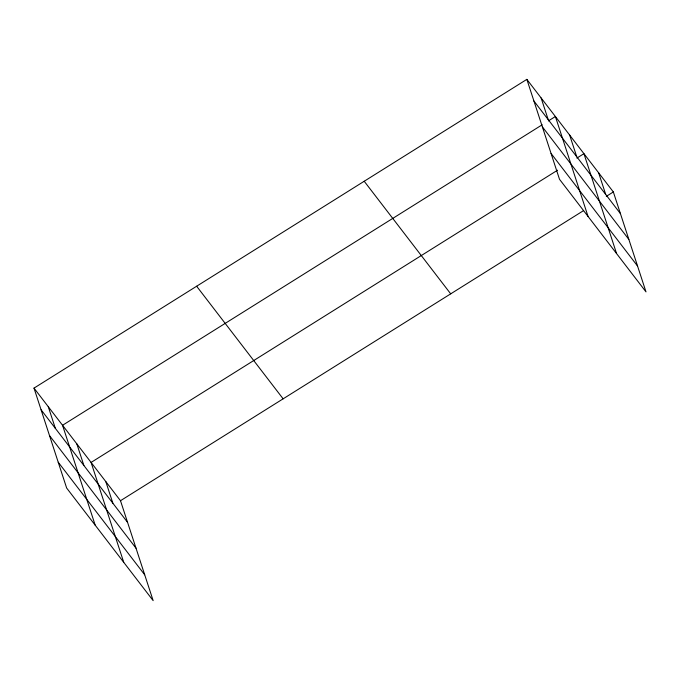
<?xml version="1.0" encoding="UTF-8"?>
<svg xmlns="http://www.w3.org/2000/svg" width="680" height="680" viewBox="0 0 680 680"><rect width="100%" height="100%" fill="white"/><g stroke="black" fill="none" stroke-linecap="round" stroke-linejoin="round"><path stroke-width="1.02" d="M34 388.118L120.496 500.718L153.153 600.635L66.657 488.044L34 388.118L526.847 79.365L613.343 191.956L646 291.881L559.504 179.282L526.847 79.365M542.198 124.78L62.543 425.28L95.2 525.198M548.352 120.93L555.39 116.518L588.047 216.435M557.558 170.195L91.086 462.434L123.751 562.351M576.895 158.083L583.933 153.68L616.59 253.598M120.496 500.718L583.448 210.681M606.305 196.367L613.343 191.956M533.919 101.022L620.423 213.613M542.36 126.845L628.864 239.445M551.063 153.459L637.56 266.05M364.208 181.254L450.704 293.845M196.639 286.229L283.135 398.828M41.081 409.776L127.576 522.376M49.521 435.608L136.017 548.199M58.216 462.213L144.713 574.812M598.638 172.814L605.718 194.471M569.662 135.099L576.742 156.757M541.119 97.945L548.19 119.603M105.791 481.576L112.871 503.234M76.814 443.853L83.895 465.511M48.271 406.7L55.352 428.357"/></g></svg>
